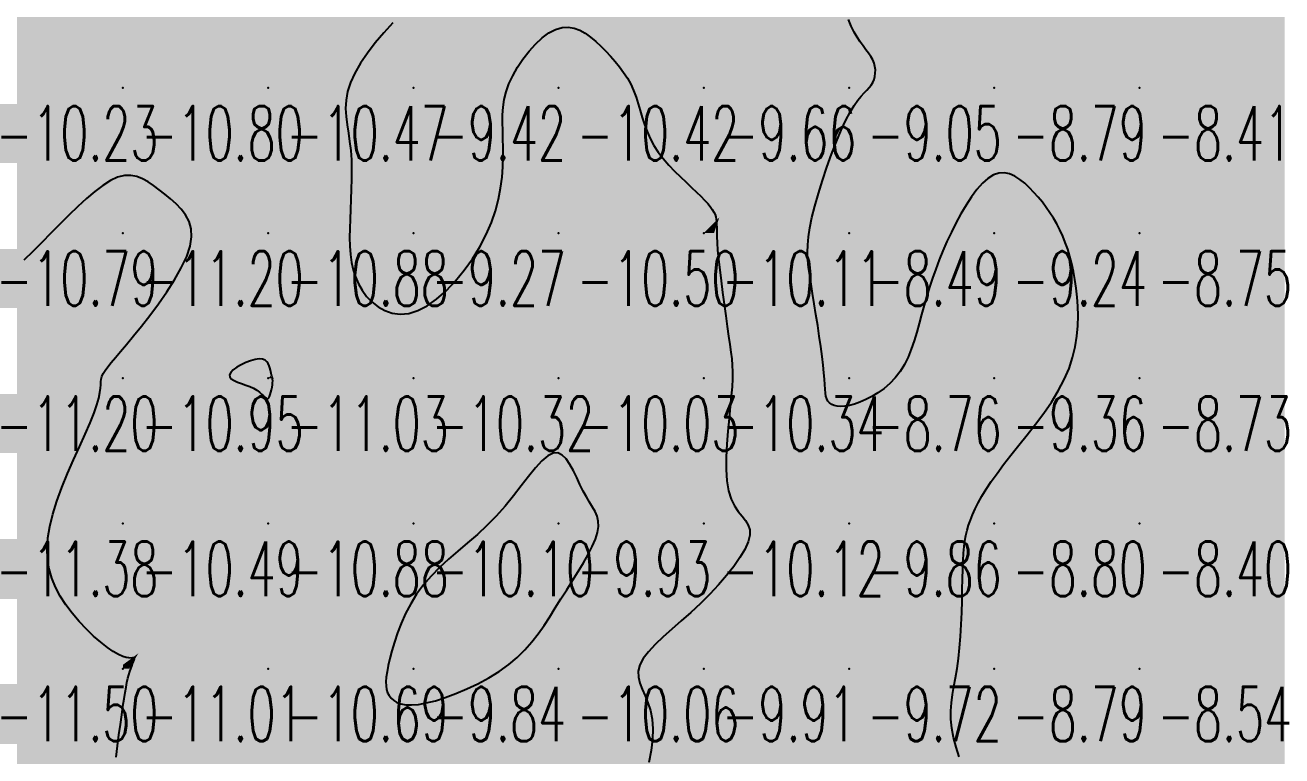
# Model space of a CAD drawing. Header units: millimetres. Extents: x 88261 to 90953, y 390274 to 392322.
# Drawn here: x 89893.5 to 89980.1, y 390961.2 to 391011.6 of the extents above; entities that cross this region are included whole.
import ezdxf
from ezdxf.enums import TextEntityAlignment as Align

# ---------------------------------------------------------------- set-up
doc = ezdxf.new("R2010")
doc.units = ezdxf.units.MM
doc.header["$LTSCALE"] = 25
for name, color, linetype in [('CN_03_00', 7, 'Continuous'), ('CN_04_00', 242, 'Continuous'), ('COTEAlt', 7, 'Continuous'), ('TN_COLORIAGE', 7, 'Continuous')]:
    doc.layers.add(name, color=color, linetype=linetype)
doc.styles.add('Simplex 1.0', font='Simplex.shx', dxfattribs={"width": 0.99, "height": 2.5})
doc.styles.get("Standard").update_dxf_attribs({"font": 'times.ttf'})

# ---------------------------------------------------------------- blocks, each defined once
blk = doc.blocks.new('COTE')
at = {"color": 0}
blk.add_point((0, 0), dxfattribs=at)
at = {"layer": 'COTEAlt'}
blk.add_attdef('ALT', text='', height=3.75, dxfattribs=at).set_placement((1.25, -1.25), align=Align.TOP_LEFT)

msp = doc.modelspace()

# ---------------------------------------------------------------- linework, layer by layer
at = {"layer": 'CN_03_00', "flags": 128}
for points, elevation in [([(89957.839, 390961.157), (89957.623, 390961.835), (89957.446, 390962.504), (89957.324, 390963.147), (89957.264, 390963.753), (89957.26, 390964.33), (89957.3, 390964.891), (89957.375, 390965.45), (89957.472, 390966.02), (89957.58, 390966.615), (89957.689, 390967.247), (89957.787, 390967.931), (89957.866, 390968.675), (89957.927, 390969.465), (89957.972, 390970.281), (89958.006, 390971.105), (89958.031, 390971.918), (89958.05, 390972.701), (89958.067, 390973.435), (89958.085, 390974.1), (89958.107, 390974.684), (89958.136, 390975.194), (89958.174, 390975.644), (89958.225, 390976.047), (89958.29, 390976.418), (89958.373, 390976.769), (89958.476, 390977.115), (89958.602, 390977.469), (89958.753, 390977.842), (89958.935, 390978.24), (89959.15, 390978.665), (89959.404, 390979.12), (89959.7, 390979.608), (89960.044, 390980.131), (89960.438, 390980.693), (89960.889, 390981.297), (89961.395, 390981.943), (89961.944, 390982.626), (89962.515, 390983.341), (89963.091, 390984.081), (89963.653, 390984.838), (89964.182, 390985.607), (89964.661, 390986.381), (89965.071, 390987.154), (89965.397, 390987.919), (89965.645, 390988.674), (89965.822, 390989.416), (89965.937, 390990.142), (89965.999, 390990.85), (89966.017, 390991.537), (89965.999, 390992.201), (89965.954, 390992.84), (89965.89, 390993.451), (89965.807, 390994.035), (89965.707, 390994.594), (89965.59, 390995.127), (89965.457, 390995.637), (89965.307, 390996.125), (89965.141, 390996.591), (89964.96, 390997.037), (89964.764, 390997.464), (89964.553, 390997.874), (89964.328, 390998.267), (89964.087, 390998.646), (89963.833, 390999.012), (89963.563, 390999.366), (89963.28, 390999.709), (89962.983, 391000.044), (89962.672, 391000.369), (89962.347, 391000.673), (89962.012, 391000.94), (89961.665, 391001.159), (89961.309, 391001.313), (89960.945, 391001.389), (89960.574, 391001.373), (89960.197, 391001.251), (89959.815, 391001.013), (89959.432, 391000.67), (89959.05, 391000.239), (89958.675, 390999.734), (89958.307, 390999.171), (89957.952, 390998.567), (89957.613, 390997.937), (89957.293, 390997.296), (89956.994, 390996.658), (89956.716, 390996.024), (89956.458, 390995.394), (89956.218, 390994.766), (89955.995, 390994.141), (89955.788, 390993.517), (89955.595, 390992.893), (89955.414, 390992.268), (89955.245, 390991.643), (89955.079, 390991.023), (89954.91, 390990.413), (89954.731, 390989.818), (89954.535, 390989.245), (89954.313, 390988.699), (89954.06, 390988.185), (89953.767, 390987.71), (89953.43, 390987.279), (89953.056, 390986.891), (89952.657, 390986.546), (89952.241, 390986.245), (89951.819, 390985.986), (89951.401, 390985.77), (89950.998, 390985.596), (89950.62, 390985.463), (89950.274, 390985.371), (89949.963, 390985.318), (89949.686, 390985.302), (89949.442, 390985.319), (89949.232, 390985.367), (89949.055, 390985.445), (89948.911, 390985.548), (89948.798, 390985.676), (89948.717, 390985.826), (89948.661, 390986.006), (89948.623, 390986.223), (89948.596, 390986.486), (89948.574, 390986.802), (89948.549, 390987.179), (89948.516, 390987.625), (89948.466, 390988.148), (89948.395, 390988.752), (89948.305, 390989.422), (89948.201, 390990.138), (89948.088, 390990.881), (89947.97, 390991.632), (89947.852, 390992.371), (89947.737, 390993.079), (89947.631, 390993.735), (89947.538, 390994.329), (89947.463, 390994.874), (89947.412, 390995.391), (89947.389, 390995.901), (89947.401, 390996.427), (89947.452, 390996.99), (89947.548, 390997.61), (89947.693, 390998.308), (89947.891, 390999.099), (89948.135, 390999.961), (89948.415, 391000.866), (89948.722, 391001.784), (89949.045, 391002.688), (89949.376, 391003.547), (89949.705, 391004.334), (89950.022, 391005.019), (89950.319, 391005.582), (89950.595, 391006.033), (89950.848, 391006.391), (89951.08, 391006.675), (89951.288, 391006.902), (89951.472, 391007.092), (89951.633, 391007.263), (89951.77, 391007.433), (89951.882, 391007.619), (89951.969, 391007.819), (89952.028, 391008.032), (89952.059, 391008.254), (89952.061, 391008.483), (89952.031, 391008.715), (89951.97, 391008.948), (89951.876, 391009.178), (89951.748, 391009.405), (89951.592, 391009.635), (89951.414, 391009.875), (89951.219, 391010.132), (89951.014, 391010.415), (89950.805, 391010.731), (89950.599, 391011.088), (89950.4, 391011.494), (89950.212, 391011.952)], -9), ([(89899.771, 390961.136), (89899.871, 390961.915), (89899.971, 390962.679), (89900.068, 390963.405), (89900.16, 390964.069), (89900.244, 390964.652), (89900.321, 390965.158), (89900.392, 390965.596), (89900.459, 390965.972), (89900.524, 390966.296), (89900.587, 390966.577), (89900.651, 390966.822), (89900.715, 390967.04), (89900.782, 390967.237), (89900.848, 390967.414), (89900.91, 390967.571), (89900.964, 390967.704), (89901.006, 390967.814), (89901.033, 390967.899), (89901.041, 390967.958), (89901.026, 390967.988), (89900.985, 390967.993), (89900.913, 390967.983), (89900.806, 390967.973), (89900.659, 390967.977), (89900.467, 390968.009), (89900.227, 390968.083), (89899.933, 390968.215), (89899.581, 390968.417), (89899.171, 390968.701), (89898.713, 390969.06), (89898.227, 390969.484), (89897.727, 390969.965), (89897.23, 390970.49), (89896.752, 390971.052), (89896.311, 390971.64), (89895.922, 390972.243), (89895.599, 390972.856), (89895.346, 390973.481), (89895.166, 390974.126), (89895.06, 390974.797), (89895.03, 390975.502), (89895.078, 390976.247), (89895.204, 390977.038), (89895.412, 390977.883), (89895.699, 390978.783), (89896.048, 390979.721), (89896.437, 390980.673), (89896.846, 390981.617), (89897.254, 390982.53), (89897.639, 390983.389), (89897.981, 390984.171), (89898.258, 390984.854), (89898.456, 390985.42), (89898.584, 390985.881), (89898.659, 390986.253), (89898.697, 390986.553), (89898.713, 390986.798), (89898.724, 390987.005), (89898.746, 390987.191), (89898.795, 390987.372), (89898.884, 390987.564), (89899.019, 390987.779), (89899.204, 390988.029), (89899.441, 390988.322), (89899.733, 390988.671), (89900.084, 390989.085), (89900.496, 390989.576), (89900.973, 390990.154), (89901.513, 390990.824), (89902.093, 390991.569), (89902.686, 390992.367), (89903.265, 390993.193), (89903.8, 390994.027), (89904.266, 390994.845), (89904.635, 390995.624), (89904.878, 390996.342), (89904.977, 390996.981), (89904.943, 390997.546), (89904.799, 390998.046), (89904.563, 390998.491), (89904.257, 390998.891), (89903.901, 390999.256), (89903.516, 390999.594), (89903.122, 390999.917), (89902.736, 391000.229), (89902.356, 391000.521), (89901.977, 391000.78), (89901.592, 391000.99), (89901.196, 391001.14), (89900.783, 391001.215), (89900.347, 391001.201), (89899.882, 391001.086), (89899.385, 391000.858), (89898.858, 391000.53), (89898.304, 391000.114), (89897.729, 390999.625), (89897.135, 390999.079), (89896.527, 390998.488), (89895.91, 390997.868), (89895.286, 390997.233), (89894.661, 390996.597), (89894.036, 390995.973), (89893.416, 390995.374)], -11)]:
    msp.add_lwpolyline(points, dxfattribs=dict(at, elevation=elevation))
at = {"layer": 'CN_03_00', "elevation": -11, "flags": 128}
msp.add_lwpolyline([(89910.557, 390987.059), (89910.554, 390987.158), (89910.543, 390987.243), (89910.527, 390987.319), (89910.505, 390987.394), (89910.481, 390987.474), (89910.455, 390987.566), (89910.429, 390987.676), (89910.402, 390987.809), (89910.37, 390987.957), (89910.324, 390988.11), (89910.257, 390988.256), (89910.161, 390988.386), (89910.03, 390988.489), (89909.856, 390988.554), (89909.632, 390988.571), (89909.354, 390988.533), (89909.04, 390988.446), (89908.71, 390988.322), (89908.387, 390988.169), (89908.09, 390987.997), (89907.843, 390987.818), (89907.665, 390987.641), (89907.579, 390987.475), (89907.598, 390987.33), (89907.71, 390987.202), (89907.896, 390987.087), (89908.136, 390986.98), (89908.41, 390986.878), (89908.699, 390986.775), (89908.983, 390986.668), (89909.244, 390986.551), (89909.465, 390986.422), (89909.647, 390986.288), (89909.797, 390986.156), (89909.918, 390986.036), (89910.017, 390985.935), (89910.098, 390985.863), (89910.166, 390985.827), (89910.228, 390985.835), (89910.286, 390985.894), (89910.341, 390985.996), (89910.393, 390986.13), (89910.439, 390986.287), (89910.479, 390986.457), (89910.512, 390986.629), (89910.537, 390986.793), (89910.552, 390986.939), (89910.557, 390987.059)], close=True, dxfattribs=at)
at = {"layer": 'CN_04_00', "elevation": -10, "flags": 128}
msp.add_lwpolyline([(89918.839, 391011.733), (89918.213, 391011.042), (89917.621, 391010.341), (89917.08, 391009.639), (89916.604, 391008.944), (89916.208, 391008.267), (89915.908, 391007.615), (89915.713, 391006.996), (89915.611, 391006.404), (89915.583, 391005.829), (89915.613, 391005.265), (89915.68, 391004.702), (89915.768, 391004.132), (89915.858, 391003.546), (89915.933, 391002.936), (89915.978, 391002.296), (89915.995, 391001.631), (89915.991, 391000.949), (89915.972, 391000.257), (89915.943, 390999.564), (89915.911, 390998.877), (89915.883, 390998.204), (89915.863, 390997.553), (89915.859, 390996.93), (89915.875, 390996.335), (89915.918, 390995.767), (89915.992, 390995.226), (89916.104, 390994.71), (89916.258, 390994.218), (89916.46, 390993.75), (89916.716, 390993.303), (89917.029, 390992.881), (89917.397, 390992.496), (89917.817, 390992.166), (89918.283, 390991.906), (89918.793, 390991.733), (89919.343, 390991.663), (89919.928, 390991.713), (89920.544, 390991.9), (89921.187, 390992.233), (89921.843, 390992.699), (89922.498, 390993.276), (89923.139, 390993.946), (89923.75, 390994.687), (89924.317, 390995.479), (89924.827, 390996.302), (89925.265, 390997.136), (89925.62, 390997.963), (89925.898, 390998.777), (89926.107, 390999.572), (89926.256, 391000.346), (89926.355, 391001.093), (89926.411, 391001.811), (89926.435, 391002.494), (89926.434, 391003.14), (89926.417, 391003.745), (89926.397, 391004.317), (89926.384, 391004.863), (89926.389, 391005.393), (89926.424, 391005.914), (89926.5, 391006.436), (89926.629, 391006.967), (89926.821, 391007.515), (89927.085, 391008.085), (89927.412, 391008.662), (89927.79, 391009.229), (89928.209, 391009.768), (89928.655, 391010.26), (89929.117, 391010.687), (89929.583, 391011.031), (89930.042, 391011.274), (89930.483, 391011.404), (89930.907, 391011.428), (89931.314, 391011.36), (89931.707, 391011.213), (89932.086, 391011.002), (89932.454, 391010.739), (89932.811, 391010.439), (89933.16, 391010.115), (89933.5, 391009.778), (89933.831, 391009.43), (89934.148, 391009.07), (89934.448, 391008.697), (89934.728, 391008.31), (89934.984, 391007.909), (89935.215, 391007.493), (89935.415, 391007.061), (89935.586, 391006.613), (89935.734, 391006.152), (89935.873, 391005.681), (89936.012, 391005.202), (89936.162, 391004.72), (89936.336, 391004.238), (89936.545, 391003.758), (89936.798, 391003.285), (89937.105, 391002.821), (89937.455, 391002.369), (89937.836, 391001.932), (89938.235, 391001.513), (89938.638, 391001.114), (89939.034, 391000.739), (89939.409, 391000.389), (89939.751, 391000.069), (89940.048, 390999.779), (89940.301, 390999.518), (89940.514, 390999.282), (89940.689, 390999.068), (89940.83, 390998.872), (89940.939, 390998.692), (89941.02, 390998.524), (89941.076, 390998.365), (89941.109, 390998.21), (89941.126, 390998.045), (89941.132, 390997.858), (89941.133, 390997.632), (89941.135, 390997.354), (89941.143, 390997.008), (89941.163, 390996.582), (89941.201, 390996.058), (89941.261, 390995.431), (89941.34, 390994.72), (89941.434, 390993.95), (89941.537, 390993.148), (89941.646, 390992.339), (89941.756, 390991.551), (89941.861, 390990.809), (89941.958, 390990.139), (89942.043, 390989.559), (89942.112, 390989.05), (89942.166, 390988.587), (89942.202, 390988.143), (89942.22, 390987.692), (89942.216, 390987.206), (89942.191, 390986.66), (89942.142, 390986.026), (89942.07, 390985.288), (89941.986, 390984.466), (89941.903, 390983.592), (89941.833, 390982.695), (89941.789, 390981.805), (89941.785, 390980.953), (89941.832, 390980.17), (89941.943, 390979.486), (89942.125, 390978.921), (89942.359, 390978.46), (89942.619, 390978.076), (89942.88, 390977.744), (89943.115, 390977.439), (89943.299, 390977.134), (89943.406, 390976.804), (89943.412, 390976.424), (89943.296, 390975.973), (89943.065, 390975.458), (89942.733, 390974.892), (89942.312, 390974.288), (89941.817, 390973.656), (89941.26, 390973.011), (89940.655, 390972.365), (89940.014, 390971.73), (89939.353, 390971.117), (89938.69, 390970.528), (89938.046, 390969.963), (89937.442, 390969.421), (89936.899, 390968.903), (89936.437, 390968.41), (89936.077, 390967.939), (89935.839, 390967.493), (89935.736, 390967.068), (89935.749, 390966.656), (89935.849, 390966.243), (89936.008, 390965.818), (89936.199, 390965.37), (89936.394, 390964.886), (89936.565, 390964.354), (89936.685, 390963.763), (89936.73, 390963.103), (89936.704, 390962.381), (89936.614, 390961.604), (89936.468, 390960.781)], dxfattribs=at)
msp.add_lwpolyline([(89927.4, 390968.016), (89927.928, 390968.537), (89928.405, 390969.08), (89928.842, 390969.643), (89929.249, 390970.223), (89929.639, 390970.819), (89930.021, 390971.428), (89930.407, 390972.048), (89930.804, 390972.676), (89931.203, 390973.305), (89931.592, 390973.926), (89931.957, 390974.532), (89932.285, 390975.113), (89932.565, 390975.662), (89932.783, 390976.171), (89932.927, 390976.63), (89932.987, 390977.037), (89932.972, 390977.4), (89932.893, 390977.735), (89932.761, 390978.055), (89932.588, 390978.375), (89932.386, 390978.708), (89932.166, 390979.069), (89931.939, 390979.473), (89931.715, 390979.925), (89931.492, 390980.402), (89931.263, 390980.875), (89931.024, 390981.312), (89930.77, 390981.682), (89930.496, 390981.955), (89930.195, 390982.101), (89929.864, 390982.088), (89929.497, 390981.897), (89929.095, 390981.546), (89928.657, 390981.064), (89928.184, 390980.483), (89927.677, 390979.831), (89927.136, 390979.137), (89926.561, 390978.431), (89925.952, 390977.744), (89925.313, 390977.096), (89924.652, 390976.486), (89923.984, 390975.902), (89923.318, 390975.334), (89922.669, 390974.771), (89922.047, 390974.204), (89921.466, 390973.621), (89920.937, 390973.013), (89920.469, 390972.372), (89920.062, 390971.707), (89919.71, 390971.031), (89919.409, 390970.357), (89919.155, 390969.697), (89918.943, 390969.064), (89918.768, 390968.471), (89918.627, 390967.929), (89918.515, 390967.449), (89918.432, 390967.027), (89918.379, 390966.658), (89918.356, 390966.335), (89918.364, 390966.053), (89918.404, 390965.804), (89918.475, 390965.583), (89918.579, 390965.385), (89918.717, 390965.204), (89918.895, 390965.044), (89919.118, 390964.913), (89919.392, 390964.815), (89919.725, 390964.756), (89920.123, 390964.743), (89920.591, 390964.781), (89921.135, 390964.877), (89921.759, 390965.034), (89922.446, 390965.25), (89923.177, 390965.52), (89923.933, 390965.84), (89924.694, 390966.204), (89925.44, 390966.608), (89926.152, 390967.048), (89926.81, 390967.519), (89927.4, 390968.016)], close=True, dxfattribs=at)
at = {"layer": 'TN_COLORIAGE', "color": 191}
for points in [[(89890.249, 391007.239, -10.317), (89900.249, 391007.239, -10.317), (89900.249, 391017.239, -10.317)], [(89890.249, 391017.239, -10.317), (89890.249, 391007.239, -10.317), (89900.249, 391017.239, -10.317)], [(89900.249, 391007.239, -10.086), (89910.249, 391007.239, -10.086), (89910.249, 391017.239, -10.086)], [(89900.249, 391017.239, -10.086), (89900.249, 391007.239, -10.086), (89910.249, 391017.239, -10.086)], [(89910.249, 391007.239, -10), (89914.727, 391007.239, -10), (89920.249, 391017.239, -10), (89920.249, 391013.45, -10)], [(89910.249, 391017.239, -10.351), (89910.249, 391007.239, -10.351), (89920.249, 391017.239, -10.351)], [(89926.02, 391007.239, -10.422), (89930.249, 391012.545, -10.422), (89930.249, 391007.239, -10.422)], [(89933.236, 391010.227, -10.422), (89930.249, 391012.545, -10.422), (89930.249, 391007.239, -10.422)], [(89933.236, 391010.227, -10.422), (89935.766, 391007.239, -10.422), (89930.249, 391007.239, -10.422)], [(89900.249, 391002.322, -10.794), (89895.305, 390997.239, -10.794), (89900.249, 391007.239, -10.794), (89890.249, 390997.239, -10.794)], [(89890.249, 391007.239, -10.805), (89890.249, 390997.239, -10.805), (89900.249, 391007.239, -10.805)], [(89900.249, 391002.322, -10.467), (89902.994, 390999.985, -10.467), (89900.249, 391007.239, -10.467), (89910.249, 391007.239, -10.467)], [(89906.506, 390997.239, -10.467), (89902.994, 390999.985, -10.467), (89910.249, 390997.239, -10.467), (89910.249, 391007.239, -10.467)], [(89910.249, 390997.239, -10), (89916.293, 391003.284, -10), (89910.249, 391007.239, -10), (89914.727, 391007.239, -10)], [(89926.599, 391003.59, -10.422), (89926.02, 391007.239, -10.422), (89930.249, 391007.239, -10.422)], [(89930.249, 390997.239, -10), (89926.185, 390997.239, -10), (89930.249, 391007.239, -10), (89926.599, 391003.59, -10)], [(89930.249, 390997.239, -10), (89936.194, 391003.184, -10), (89930.249, 391007.239, -10), (89935.766, 391007.239, -10)], [(89915.7, 390997.239, -10.879), (89916.293, 391003.284, -10.879), (89910.249, 390997.239, -10.879)], [(89930.249, 390997.239, -10), (89936.194, 391003.184, -10), (89940.249, 390997.239, -10), (89940.249, 390999.731, -10)], [(89941.314, 390998.305, -10.114), (89940.249, 390999.731, -10.114), (89940.249, 390997.239, -10.114)], [(89940.949, 390997.239, -10.114), (89941.314, 390998.305, -10.114), (89940.249, 390997.239, -10.114)], [(89890.249, 390992.118, -10.794), (89895.305, 390997.239, -10.794), (89890.249, 390997.239, -10.794)], [(89906.379, 390987.239, -10.879), (89910.249, 390989.195, -10.879), (89900.249, 390987.239, -10.879), (89910.249, 390997.239, -10.879)], [(89900.249, 390989.111, -10.879), (89906.506, 390997.239, -10.879), (89900.249, 390987.239, -10.879), (89910.249, 390997.239, -10.879)], [(89910.249, 390989.195, -10), (89910.415, 390987.406, -10), (89910.249, 390997.239, -10), (89916.087, 390993.077, -10)], [(89916.087, 390993.077, -10.879), (89915.7, 390997.239, -10.879), (89910.249, 390997.239, -10.879)], [(89920.249, 390987.239, -10.502), (89930.249, 390987.239, -10.502), (89930.249, 390997.239, -10.502)], [(89930.249, 390997.239, -10), (89926.185, 390997.239, -10), (89920.249, 390987.239, -10), (89920.249, 390990.271, -10)], [(89930.249, 390997.239, -10.114), (89930.249, 390987.239, -10.114), (89940.249, 390997.239, -10.114)], [(89930.249, 390987.239, -10.114), (89940.249, 390987.239, -10.114), (89940.249, 390997.239, -10.114)], [(89940.249, 390987.239, -10), (89942.098, 390989.088, -10), (89940.249, 390997.239, -10), (89940.949, 390997.239, -10)], [(89910.662, 390987.239, -10), (89910.415, 390987.406, -10), (89920.249, 390987.239, -10), (89916.087, 390993.077, -10)], [(89916.087, 390993.077, -10.319), (89920.249, 390990.271, -10.319), (89920.249, 390987.239, -10.319)], [(89898.337, 390987.239, -10.954), (89900.249, 390989.111, -10.954), (89900.249, 390987.239, -10.954)], [(89942.098, 390989.088, -10.343), (89942.409, 390987.239, -10.343), (89940.249, 390987.239, -10.343)], [(89899.17, 390986.161, -10.486), (89894.529, 390977.239, -10.486), (89900.249, 390987.239, -10.486), (89900.249, 390977.239, -10.486)], [(89898.337, 390987.239, -10.954), (89899.17, 390986.161, -10.954), (89900.249, 390987.239, -10.954)], [(89906.379, 390987.239, -10.486), (89909.709, 390986.699, -10.486), (89900.249, 390987.239, -10.486), (89900.249, 390977.239, -10.486)], [(89910.249, 390985.268, -10.486), (89909.709, 390986.699, -10.486), (89910.249, 390977.239, -10.486), (89900.249, 390977.239, -10.486)], [(89910.249, 390977.239, -10.319), (89920.249, 390977.239, -10.319), (89920.249, 390987.239, -10.319)], [(89910.249, 390985.268, -10.319), (89910.662, 390987.239, -10.319), (89910.249, 390977.239, -10.319), (89920.249, 390987.239, -10.319)], [(89920.249, 390977.239, -10), (89926.304, 390977.239, -10), (89930.249, 390987.239, -10), (89930.249, 390984.104, -10)], [(89920.249, 390987.239, -10.031), (89920.249, 390977.239, -10.031), (89930.249, 390987.239, -10.031)], [(89940.249, 390987.239, -10), (89931.882, 390978.873, -10), (89930.249, 390987.239, -10), (89930.249, 390984.104, -10)], [(89940.249, 390987.239, -10), (89931.882, 390978.873, -10), (89940.249, 390977.239, -10), (89933.858, 390977.239, -10)], [(89940.249, 390987.239, -10), (89942.409, 390987.239, -10), (89940.249, 390977.239, -10), (89941.118, 390978.109, -10)], [(89941.118, 390978.109, -10.118), (89944.776, 390977.239, -10.118), (89940.249, 390977.239, -10.118)], [(89894.529, 390977.239, -10.486), (89895.188, 390972.178, -10.486), (89900.249, 390977.239, -10.486)], [(89900.249, 390967.507, -10.486), (89895.188, 390972.178, -10.486), (89900.249, 390977.239, -10.486)], [(89901.306, 390968.296, -10.486), (89900.249, 390967.507, -10.486), (89910.249, 390977.239, -10.486), (89900.249, 390977.239, -10.486)], [(89901.306, 390968.296, -10.69), (89900.685, 390967.239, -10.69), (89910.249, 390977.239, -10.69), (89910.249, 390967.239, -10.69)], [(89910.249, 390967.239, -10), (89918.322, 390967.239, -10), (89920.249, 390977.239, -10), (89920.249, 390973.399, -10)], [(89910.249, 390977.239, -10.103), (89910.249, 390967.239, -10.103), (89920.249, 390977.239, -10.103)], [(89920.249, 390973.399, -10.103), (89926.304, 390977.239, -10.103), (89920.249, 390977.239, -10.103)], [(89940.249, 390977.239, -10), (89933.858, 390977.239, -10), (89930.249, 390967.239, -10), (89930.249, 390971.952, -10)], [(89940.249, 390977.239, -10), (89940.249, 390971.476, -10), (89930.249, 390967.239, -10), (89934.313, 390967.239, -10)], [(89944.776, 390977.239, -10.118), (89940.249, 390971.476, -10.118), (89940.249, 390977.239, -10.118)], [(89927.591, 390967.239, -10.06), (89930.249, 390971.952, -10.06), (89930.249, 390967.239, -10.06)], [(89900.249, 390957.239, -10.69), (89910.249, 390957.239, -10.69), (89910.249, 390967.239, -10.69)], [(89900.249, 390964.983, -10.69), (89900.685, 390967.239, -10.69), (89900.249, 390957.239, -10.69), (89910.249, 390967.239, -10.69)], [(89910.249, 390967.239, -10), (89918.322, 390967.239, -10), (89910.249, 390957.239, -10), (89918.226, 390965.217, -10)], [(89920.249, 390957.239, -10.06), (89930.249, 390957.239, -10.06), (89930.249, 390967.239, -10.06)], [(89920.249, 390957.239, -10), (89920.249, 390964.201, -10), (89930.249, 390967.239, -10), (89927.591, 390967.239, -10)], [(89930.249, 390957.239, -10), (89937.534, 390964.524, -10), (89930.249, 390967.239, -10), (89934.313, 390967.239, -10)], [(89910.249, 390957.239, -10), (89918.226, 390965.217, -10), (89920.249, 390957.239, -10), (89920.249, 390964.201, -10)], [(89900.249, 390964.983, -10.952), (89899.279, 390957.239, -10.952), (89900.249, 390957.239, -10.952)], [(89935.66, 390957.239, -10.234), (89937.534, 390964.524, -10.234), (89930.249, 390957.239, -10.234)]]:
    msp.add_solid(points, dxfattribs=at)
at = {"layer": 'TN_COLORIAGE', "color": 181}
for points in [[(89930.249, 391012.545, -9.425), (89926.02, 391007.239, -9.425), (89930.249, 391017.239, -9.425), (89920.249, 391007.239, -9.425)], [(89925.097, 391017.239, -9.425), (89920.249, 391013.45, -9.425), (89930.249, 391017.239, -9.425), (89920.249, 391007.239, -9.425)], [(89930.249, 391012.545, -9.01), (89933.236, 391010.227, -9.01), (89930.249, 391017.239, -9.01), (89940.249, 391017.239, -9.01)], [(89935.766, 391007.239, -9.01), (89933.236, 391010.227, -9.01), (89940.249, 391007.239, -9.01), (89940.249, 391017.239, -9.01)], [(89940.249, 391007.239, -9), (89949.16, 391016.151, -9), (89940.249, 391017.239, -9), (89941.354, 391017.239, -9)], [(89940.249, 391007.239, -9), (89949.16, 391016.151, -9), (89950.249, 391007.239, -9), (89950.249, 391010.895, -9)], [(89920.249, 391013.45, -9.425), (89914.727, 391007.239, -9.425), (89920.249, 391007.239, -9.425)], [(89952.243, 391009.234, -9.046), (89950.249, 391010.895, -9.046), (89950.249, 391007.239, -9.046)], [(89952.033, 391007.239, -9.046), (89952.243, 391009.234, -9.046), (89950.249, 391007.239, -9.046)], [(89914.727, 391007.239, -9.425), (89916.293, 391003.284, -9.425), (89920.249, 391007.239, -9.425)], [(89916.293, 391003.284, -9.266), (89915.7, 390997.239, -9.266), (89920.249, 391007.239, -9.266), (89920.249, 390997.239, -9.266)], [(89926.02, 391007.239, -9.266), (89926.599, 391003.59, -9.266), (89920.249, 391007.239, -9.266), (89920.249, 390997.239, -9.266)], [(89935.766, 391007.239, -9.657), (89936.194, 391003.184, -9.657), (89940.249, 391007.239, -9.657)], [(89940.249, 390999.731, -9.657), (89936.194, 391003.184, -9.657), (89940.249, 391007.239, -9.657)], [(89940.249, 390999.731, -9.046), (89941.314, 390998.305, -9.046), (89940.249, 391007.239, -9.046), (89950.249, 391007.239, -9.046)], [(89941.314, 390998.305, -9), (89940.949, 390997.239, -9), (89950.249, 391007.239, -9), (89947.104, 390997.239, -9)], [(89947.104, 390997.239, -9.046), (89950.249, 391006.409, -9.046), (89950.249, 391007.239, -9.046)], [(89950.249, 391006.409, -9.046), (89952.033, 391007.239, -9.046), (89950.249, 391007.239, -9.046)], [(89926.599, 391003.59, -9.266), (89926.185, 390997.239, -9.266), (89920.249, 390997.239, -9.266)], [(89957.054, 390997.239, -9.24), (89960.249, 391002.535, -9.24), (89960.249, 390997.239, -9.24)], [(89963.132, 391000.123, -9.24), (89960.249, 391002.535, -9.24), (89960.249, 390997.239, -9.24)], [(89963.132, 391000.123, -9.24), (89965.12, 390997.239, -9.24), (89960.249, 390997.239, -9.24)], [(89915.7, 390997.239, -9.266), (89916.087, 390993.077, -9.266), (89920.249, 390997.239, -9.266)], [(89920.249, 390990.271, -9.266), (89916.087, 390993.077, -9.266), (89920.249, 390997.239, -9.266)], [(89920.249, 390990.271, -9.266), (89926.185, 390997.239, -9.266), (89920.249, 390997.239, -9.266)], [(89940.949, 390997.239, -9), (89942.098, 390989.088, -9), (89947.104, 390997.239, -9), (89947.493, 390994.483, -9)], [(89960.249, 390987.239, -9), (89954.265, 390987.239, -9), (89960.249, 390997.239, -9), (89955.292, 390992.282, -9)], [(89957.054, 390997.239, -9.24), (89955.292, 390992.282, -9.24), (89960.249, 390997.239, -9.24)], [(89960.249, 390987.239, -9), (89966.15, 390993.141, -9), (89960.249, 390997.239, -9), (89965.12, 390997.239, -9)], [(89942.409, 390987.239, -9), (89948.711, 390987.239, -9), (89942.098, 390989.088, -9), (89947.493, 390994.483, -9)], [(89966.007, 390987.239, -9.364), (89966.15, 390993.141, -9.364), (89960.249, 390987.239, -9.364)], [(89941.118, 390978.109, -9), (89942.409, 390987.239, -9), (89948.458, 390985.448, -9), (89948.711, 390987.239, -9)], [(89950.249, 390977.239, -9), (89950.249, 390985.022, -9), (89960.249, 390987.239, -9), (89954.265, 390987.239, -9)], [(89950.249, 390977.239, -9), (89958.331, 390977.239, -9), (89960.249, 390987.239, -9), (89960.249, 390980.825, -9)], [(89966.007, 390987.239, -9.364), (89960.249, 390980.825, -9.364), (89960.249, 390987.239, -9.364)], [(89944.776, 390977.239, -9), (89941.118, 390978.109, -9), (89950.249, 390977.239, -9), (89948.458, 390985.448, -9)], [(89948.458, 390985.448, -9.857), (89950.249, 390985.022, -9.857), (89950.249, 390977.239, -9.857)], [(89930.249, 390984.104, -9.933), (89926.304, 390977.239, -9.933), (89930.249, 390977.239, -9.933)], [(89930.249, 390984.104, -9.933), (89931.882, 390978.873, -9.933), (89930.249, 390977.239, -9.933)], [(89933.858, 390977.239, -9.933), (89931.882, 390978.873, -9.933), (89930.249, 390977.239, -9.933)], [(89930.249, 390971.952, -9.835), (89927.591, 390967.239, -9.835), (89930.249, 390977.239, -9.835), (89920.249, 390967.239, -9.835)], [(89926.304, 390977.239, -9.835), (89920.249, 390973.399, -9.835), (89930.249, 390977.239, -9.835), (89920.249, 390967.239, -9.835)], [(89930.249, 390971.952, -9.933), (89933.858, 390977.239, -9.933), (89930.249, 390977.239, -9.933)], [(89940.249, 390971.476, -9.857), (89944.776, 390977.239, -9.857), (89940.249, 390967.239, -9.857), (89950.249, 390977.239, -9.857)], [(89940.249, 390967.239, -9.857), (89950.249, 390967.239, -9.857), (89950.249, 390977.239, -9.857)], [(89950.249, 390977.239, -9), (89958.331, 390977.239, -9), (89950.249, 390967.239, -9), (89958.04, 390975.03, -9)], [(89958.019, 390967.239, -9.717), (89958.04, 390975.03, -9.717), (89950.249, 390967.239, -9.717)], [(89920.249, 390973.399, -9.835), (89918.322, 390967.239, -9.835), (89920.249, 390967.239, -9.835)], [(89934.313, 390967.239, -9.913), (89940.249, 390971.476, -9.913), (89940.249, 390967.239, -9.913)], [(89920.249, 390964.201, -9.835), (89918.226, 390965.217, -9.835), (89920.249, 390967.239, -9.835)], [(89918.226, 390965.217, -9.835), (89918.322, 390967.239, -9.835), (89920.249, 390967.239, -9.835)], [(89927.591, 390967.239, -9.835), (89920.249, 390964.201, -9.835), (89920.249, 390967.239, -9.835)], [(89934.313, 390967.239, -9.913), (89937.534, 390964.524, -9.913), (89940.249, 390967.239, -9.913)], [(89937.534, 390964.524, -9.802), (89935.66, 390957.239, -9.802), (89940.249, 390967.239, -9.802), (89940.249, 390957.239, -9.802)], [(89940.249, 390967.239, -9.717), (89940.249, 390957.239, -9.717), (89950.249, 390967.239, -9.717)], [(89940.249, 390957.239, -9.717), (89950.249, 390957.239, -9.717), (89950.249, 390967.239, -9.717)], [(89950.249, 390967.239, -9), (89958.019, 390967.239, -9), (89950.249, 390957.239, -9), (89956.61, 390963.601, -9)], [(89956.61, 390963.601, -9.36), (89959.482, 390957.239, -9.36), (89950.249, 390957.239, -9.36)]]:
    msp.add_solid(points, dxfattribs=at)
at = {"layer": 'TN_COLORIAGE', "color": 171}
for points in [[(89950.249, 391010.895, -8.92), (89949.16, 391016.151, -8.92), (89950.249, 391017.239, -8.92)], [(89950.249, 391010.895, -8.814), (89952.243, 391009.234, -8.814), (89950.249, 391017.239, -8.814), (89960.249, 391017.239, -8.814)], [(89952.243, 391009.234, -8.787), (89952.033, 391007.239, -8.787), (89960.249, 391017.239, -8.787), (89960.249, 391007.239, -8.787)], [(89960.249, 391017.239, -8.314), (89960.249, 391007.239, -8.314), (89970.249, 391017.239, -8.314)], [(89960.249, 391007.239, -8.314), (89970.249, 391007.239, -8.314), (89970.249, 391017.239, -8.314)], [(89970.249, 391007.239, -8), (89979.464, 391016.455, -8), (89970.249, 391017.239, -8), (89979.254, 391017.239, -8)], [(89980.249, 391007.239, -8), (89980.249, 391016.513, -8), (89970.249, 391007.239, -8), (89979.464, 391016.455, -8)], [(89952.033, 391007.239, -8.489), (89950.249, 391006.409, -8.489), (89960.249, 391007.239, -8.489), (89950.249, 390997.239, -8.489)], [(89960.249, 391002.535, -8.489), (89957.054, 390997.239, -8.489), (89960.249, 391007.239, -8.489), (89950.249, 390997.239, -8.489)], [(89960.249, 391002.535, -8.408), (89963.132, 391000.123, -8.408), (89960.249, 391007.239, -8.408), (89970.249, 391007.239, -8.408)], [(89965.12, 390997.239, -8.408), (89963.132, 391000.123, -8.408), (89970.249, 390997.239, -8.408), (89970.249, 391007.239, -8.408)], [(89970.249, 391007.239, -8.443), (89970.249, 390997.239, -8.443), (89980.249, 391007.239, -8.443)], [(89970.249, 390997.239, -8.443), (89980.249, 390997.239, -8.443), (89980.249, 391007.239, -8.443)], [(89950.249, 391006.409, -8.489), (89947.104, 390997.239, -8.489), (89950.249, 390997.239, -8.489)], [(89947.104, 390997.239, -8.489), (89947.493, 390994.483, -8.489), (89950.249, 390997.239, -8.489)], [(89948.711, 390987.239, -8.489), (89947.493, 390994.483, -8.489), (89950.249, 390987.239, -8.489), (89950.249, 390997.239, -8.489)], [(89955.292, 390992.282, -8.489), (89957.054, 390997.239, -8.489), (89950.249, 390987.239, -8.489), (89950.249, 390997.239, -8.489)], [(89965.12, 390997.239, -8.747), (89966.15, 390993.141, -8.747), (89970.249, 390997.239, -8.747)], [(89966.15, 390993.141, -8.732), (89966.007, 390987.239, -8.732), (89970.249, 390997.239, -8.732), (89970.249, 390987.239, -8.732)], [(89970.249, 390997.239, -8.116), (89970.249, 390987.239, -8.116), (89980.249, 390997.239, -8.116)], [(89970.249, 390987.239, -8.116), (89980.249, 390987.239, -8.116), (89980.249, 390997.239, -8.116)], [(89955.292, 390992.282, -8.756), (89954.265, 390987.239, -8.756), (89950.249, 390987.239, -8.756)], [(89948.458, 390985.448, -8.756), (89948.711, 390987.239, -8.756), (89950.249, 390987.239, -8.756)], [(89950.249, 390985.022, -8.756), (89948.458, 390985.448, -8.756), (89950.249, 390987.239, -8.756)], [(89954.265, 390987.239, -8.756), (89950.249, 390985.022, -8.756), (89950.249, 390987.239, -8.756)], [(89960.249, 390980.825, -8.732), (89966.007, 390987.239, -8.732), (89960.249, 390977.239, -8.732), (89970.249, 390987.239, -8.732)], [(89960.249, 390977.239, -8.732), (89970.249, 390977.239, -8.732), (89970.249, 390987.239, -8.732)], [(89970.249, 390987.239, -8.026), (89970.249, 390977.239, -8.026), (89980.249, 390987.239, -8.026)], [(89970.249, 390977.239, -8.026), (89980.249, 390977.239, -8.026), (89980.249, 390987.239, -8.026)], [(89960.249, 390980.825, -8.797), (89958.331, 390977.239, -8.797), (89960.249, 390977.239, -8.797)], [(89958.04, 390975.03, -8.794), (89958.019, 390967.239, -8.794), (89960.249, 390977.239, -8.794), (89960.249, 390967.239, -8.794)], [(89958.04, 390975.03, -8.797), (89958.331, 390977.239, -8.797), (89960.249, 390977.239, -8.797)], [(89960.249, 390977.239, -8.396), (89960.249, 390967.239, -8.396), (89970.249, 390977.239, -8.396)], [(89960.249, 390967.239, -8.396), (89970.249, 390967.239, -8.396), (89970.249, 390977.239, -8.396)], [(89970.249, 390977.239, -8.496), (89970.249, 390967.239, -8.496), (89980.249, 390977.239, -8.496)], [(89970.249, 390967.239, -8.496), (89980.249, 390967.239, -8.496), (89980.249, 390977.239, -8.496)], [(89956.61, 390963.601, -8.794), (89958.019, 390967.239, -8.794), (89960.249, 390967.239, -8.794)], [(89959.482, 390957.239, -8.794), (89956.61, 390963.601, -8.794), (89960.249, 390957.239, -8.794), (89960.249, 390967.239, -8.794)], [(89960.249, 390967.239, -8.539), (89960.249, 390957.239, -8.539), (89970.249, 390967.239, -8.539)], [(89960.249, 390957.239, -8.539), (89970.249, 390957.239, -8.539), (89970.249, 390967.239, -8.539)], [(89970.249, 390967.239, -8.258), (89970.249, 390957.239, -8.258), (89980.249, 390967.239, -8.258)], [(89970.249, 390957.239, -8.258), (89980.249, 390957.239, -8.258), (89980.249, 390967.239, -8.258)]]:
    msp.add_solid(points, dxfattribs=at)
at = {"layer": 'TN_COLORIAGE', "color": 201}
for points in [[(89895.305, 390997.239, -11.202), (89900.249, 391002.322, -11.202), (89900.249, 390997.239, -11.202)], [(89902.994, 390999.985, -11.202), (89900.249, 391002.322, -11.202), (89900.249, 390997.239, -11.202)], [(89902.994, 390999.985, -11.202), (89906.506, 390997.239, -11.202), (89900.249, 390997.239, -11.202)], [(89900.249, 390997.239, -11), (89900.249, 390989.111, -11), (89890.249, 390987.239, -11), (89898.337, 390987.239, -11)], [(89900.249, 390997.239, -11), (89895.305, 390997.239, -11), (89890.249, 390987.239, -11), (89890.249, 390992.118, -11)], [(89906.506, 390997.239, -11.202), (89900.249, 390989.111, -11.202), (89900.249, 390997.239, -11.202)], [(89910.249, 390989.195, -11.029), (89906.379, 390987.239, -11.029), (89910.249, 390987.239, -11.029)], [(89910.415, 390987.406, -11.029), (89910.249, 390989.195, -11.029), (89910.249, 390987.239, -11.029)], [(89890.249, 390977.239, -11), (89899.17, 390986.161, -11), (89890.249, 390987.239, -11), (89898.337, 390987.239, -11)], [(89909.709, 390986.699, -11.029), (89906.379, 390987.239, -11.029), (89910.249, 390987.239, -11.029)], [(89909.709, 390986.699, -11.029), (89910.249, 390985.268, -11.029), (89910.249, 390987.239, -11.029)], [(89910.415, 390987.406, -11.029), (89910.662, 390987.239, -11.029), (89910.249, 390987.239, -11.029)], [(89910.662, 390987.239, -11.029), (89910.249, 390985.268, -11.029), (89910.249, 390987.239, -11.029)], [(89894.529, 390977.239, -11.385), (89899.17, 390986.161, -11.385), (89890.249, 390977.239, -11.385)], [(89890.249, 390967.239, -11), (89895.188, 390972.178, -11), (89890.249, 390977.239, -11), (89894.529, 390977.239, -11)], [(89890.249, 390967.239, -11), (89895.188, 390972.178, -11), (89900.249, 390967.239, -11), (89900.249, 390967.507, -11)], [(89900.685, 390967.239, -11.014), (89901.306, 390968.296, -11.014), (89900.249, 390967.239, -11.014)], [(89900.249, 390967.507, -11.014), (89901.306, 390968.296, -11.014), (89900.249, 390967.239, -11.014)], [(89890.249, 390957.239, -11), (89899.279, 390957.239, -11), (89900.249, 390967.239, -11), (89900.249, 390964.983, -11)], [(89890.249, 390967.239, -11.014), (89890.249, 390957.239, -11.014), (89900.249, 390967.239, -11.014)], [(89900.685, 390967.239, -11.014), (89900.249, 390964.983, -11.014), (89900.249, 390967.239, -11.014)]]:
    msp.add_solid(points, dxfattribs=at)

# ---------------------------------------------------------------- block references
at = {"layer": 'COTEAlt'}
ref = msp.add_blockref('COTE', (89890.249, 391007.239), dxfattribs=at)
ref.add_attrib('ALT', '-10.23', dxfattribs={"height": 3.75, "style": 'Simplex 1.0', "width": 0.6}).set_placement((89891.499, 391005.989), align=Align.TOP_LEFT)
ref = msp.add_blockref('COTE', (89900.249, 391007.239), dxfattribs=at)
ref.add_attrib('ALT', '-10.80', dxfattribs={"height": 3.75, "style": 'Simplex 1.0', "width": 0.6}).set_placement((89901.499, 391005.989), align=Align.TOP_LEFT)
ref = msp.add_blockref('COTE', (89910.249, 391007.239), dxfattribs=at)
ref.add_attrib('ALT', '-10.47', dxfattribs={"height": 3.75, "style": 'Simplex 1.0', "width": 0.6}).set_placement((89911.499, 391005.989), align=Align.TOP_LEFT)
ref = msp.add_blockref('COTE', (89920.249, 391007.239), dxfattribs=at)
ref.add_attrib('ALT', '-9.42', dxfattribs={"height": 3.75, "style": 'Simplex 1.0', "width": 0.6}).set_placement((89921.499, 391005.989), align=Align.TOP_LEFT)
ref = msp.add_blockref('COTE', (89930.249, 391007.239), dxfattribs=at)
ref.add_attrib('ALT', '-10.42', dxfattribs={"height": 3.75, "style": 'Simplex 1.0', "width": 0.6}).set_placement((89931.499, 391005.989), align=Align.TOP_LEFT)
ref = msp.add_blockref('COTE', (89940.249, 391007.239), dxfattribs=at)
ref.add_attrib('ALT', '-9.66', dxfattribs={"height": 3.75, "style": 'Simplex 1.0', "width": 0.6}).set_placement((89941.499, 391005.989), align=Align.TOP_LEFT)
ref = msp.add_blockref('COTE', (89950.249, 391007.239), dxfattribs=at)
ref.add_attrib('ALT', '-9.05', dxfattribs={"height": 3.75, "style": 'Simplex 1.0', "width": 0.6}).set_placement((89951.499, 391005.989), align=Align.TOP_LEFT)
ref = msp.add_blockref('COTE', (89960.249, 391007.239), dxfattribs=at)
ref.add_attrib('ALT', '-8.79', dxfattribs={"height": 3.75, "style": 'Simplex 1.0', "width": 0.6}).set_placement((89961.499, 391005.989), align=Align.TOP_LEFT)
ref = msp.add_blockref('COTE', (89970.249, 391007.239), dxfattribs=at)
ref.add_attrib('ALT', '-8.41', dxfattribs={"height": 3.75, "style": 'Simplex 1.0', "width": 0.6}).set_placement((89971.499, 391005.989), align=Align.TOP_LEFT)
ref = msp.add_blockref('COTE', (89890.249, 390997.239), dxfattribs=at)
ref.add_attrib('ALT', '-10.79', dxfattribs={"height": 3.75, "style": 'Simplex 1.0', "width": 0.6}).set_placement((89891.499, 390995.989), align=Align.TOP_LEFT)
ref = msp.add_blockref('COTE', (89900.249, 390997.239), dxfattribs=at)
ref.add_attrib('ALT', '-11.20', dxfattribs={"height": 3.75, "style": 'Simplex 1.0', "width": 0.6}).set_placement((89901.499, 390995.989), align=Align.TOP_LEFT)
ref = msp.add_blockref('COTE', (89910.249, 390997.239), dxfattribs=at)
ref.add_attrib('ALT', '-10.88', dxfattribs={"height": 3.75, "style": 'Simplex 1.0', "width": 0.6}).set_placement((89911.499, 390995.989), align=Align.TOP_LEFT)
ref = msp.add_blockref('COTE', (89920.249, 390997.239), dxfattribs=at)
ref.add_attrib('ALT', '-9.27', dxfattribs={"height": 3.75, "style": 'Simplex 1.0', "width": 0.6}).set_placement((89921.499, 390995.989), align=Align.TOP_LEFT)
ref = msp.add_blockref('COTE', (89930.249, 390997.239), dxfattribs=at)
ref.add_attrib('ALT', '-10.50', dxfattribs={"height": 3.75, "style": 'Simplex 1.0', "width": 0.6}).set_placement((89931.499, 390995.989), align=Align.TOP_LEFT)
ref = msp.add_blockref('COTE', (89940.249, 390997.239), dxfattribs=at)
ref.add_attrib('ALT', '-10.11', dxfattribs={"height": 3.75, "style": 'Simplex 1.0', "width": 0.6}).set_placement((89941.499, 390995.989), align=Align.TOP_LEFT)
ref = msp.add_blockref('COTE', (89950.249, 390997.239), dxfattribs=at)
ref.add_attrib('ALT', '-8.49', dxfattribs={"height": 3.75, "style": 'Simplex 1.0', "width": 0.6}).set_placement((89951.499, 390995.989), align=Align.TOP_LEFT)
ref = msp.add_blockref('COTE', (89960.249, 390997.239), dxfattribs=at)
ref.add_attrib('ALT', '-9.24', dxfattribs={"height": 3.75, "style": 'Simplex 1.0', "width": 0.6}).set_placement((89961.499, 390995.989), align=Align.TOP_LEFT)
ref = msp.add_blockref('COTE', (89970.249, 390997.239), dxfattribs=at)
ref.add_attrib('ALT', '-8.75', dxfattribs={"height": 3.75, "style": 'Simplex 1.0', "width": 0.6}).set_placement((89971.499, 390995.989), align=Align.TOP_LEFT)
ref = msp.add_blockref('COTE', (89890.249, 390987.239), dxfattribs=at)
ref.add_attrib('ALT', '-11.20', dxfattribs={"height": 3.75, "style": 'Simplex 1.0', "width": 0.6}).set_placement((89891.499, 390985.989), align=Align.TOP_LEFT)
ref = msp.add_blockref('COTE', (89900.249, 390987.239), dxfattribs=at)
ref.add_attrib('ALT', '-10.95', dxfattribs={"height": 3.75, "style": 'Simplex 1.0', "width": 0.6}).set_placement((89901.499, 390985.989), align=Align.TOP_LEFT)
ref = msp.add_blockref('COTE', (89910.249, 390987.239), dxfattribs=at)
ref.add_attrib('ALT', '-11.03', dxfattribs={"height": 3.75, "style": 'Simplex 1.0', "width": 0.6}).set_placement((89911.499, 390985.989), align=Align.TOP_LEFT)
ref = msp.add_blockref('COTE', (89920.249, 390987.239), dxfattribs=at)
ref.add_attrib('ALT', '-10.32', dxfattribs={"height": 3.75, "style": 'Simplex 1.0', "width": 0.6}).set_placement((89921.499, 390985.989), align=Align.TOP_LEFT)
ref = msp.add_blockref('COTE', (89930.249, 390987.239), dxfattribs=at)
ref.add_attrib('ALT', '-10.03', dxfattribs={"height": 3.75, "style": 'Simplex 1.0', "width": 0.6}).set_placement((89931.499, 390985.989), align=Align.TOP_LEFT)
ref = msp.add_blockref('COTE', (89940.249, 390987.239), dxfattribs=at)
ref.add_attrib('ALT', '-10.34', dxfattribs={"height": 3.75, "style": 'Simplex 1.0', "width": 0.6}).set_placement((89941.499, 390985.989), align=Align.TOP_LEFT)
ref = msp.add_blockref('COTE', (89950.249, 390987.239), dxfattribs=at)
ref.add_attrib('ALT', '-8.76', dxfattribs={"height": 3.75, "style": 'Simplex 1.0', "width": 0.6}).set_placement((89951.499, 390985.989), align=Align.TOP_LEFT)
ref = msp.add_blockref('COTE', (89960.249, 390987.239), dxfattribs=at)
ref.add_attrib('ALT', '-9.36', dxfattribs={"height": 3.75, "style": 'Simplex 1.0', "width": 0.6}).set_placement((89961.499, 390985.989), align=Align.TOP_LEFT)
ref = msp.add_blockref('COTE', (89970.249, 390987.239), dxfattribs=at)
ref.add_attrib('ALT', '-8.73', dxfattribs={"height": 3.75, "style": 'Simplex 1.0', "width": 0.6}).set_placement((89971.499, 390985.989), align=Align.TOP_LEFT)
ref = msp.add_blockref('COTE', (89890.249, 390977.239), dxfattribs=at)
ref.add_attrib('ALT', '-11.38', dxfattribs={"height": 3.75, "style": 'Simplex 1.0', "width": 0.6}).set_placement((89891.499, 390975.989), align=Align.TOP_LEFT)
ref = msp.add_blockref('COTE', (89900.249, 390977.239), dxfattribs=at)
ref.add_attrib('ALT', '-10.49', dxfattribs={"height": 3.75, "style": 'Simplex 1.0', "width": 0.6}).set_placement((89901.499, 390975.989), align=Align.TOP_LEFT)
ref = msp.add_blockref('COTE', (89910.249, 390977.239), dxfattribs=at)
ref.add_attrib('ALT', '-10.88', dxfattribs={"height": 3.75, "style": 'Simplex 1.0', "width": 0.6}).set_placement((89911.499, 390975.989), align=Align.TOP_LEFT)
ref = msp.add_blockref('COTE', (89920.249, 390977.239), dxfattribs=at)
ref.add_attrib('ALT', '-10.10', dxfattribs={"height": 3.75, "style": 'Simplex 1.0', "width": 0.6}).set_placement((89921.499, 390975.989), align=Align.TOP_LEFT)
ref = msp.add_blockref('COTE', (89930.249, 390977.239), dxfattribs=at)
ref.add_attrib('ALT', '-9.93', dxfattribs={"height": 3.75, "style": 'Simplex 1.0', "width": 0.6}).set_placement((89931.499, 390975.989), align=Align.TOP_LEFT)
ref = msp.add_blockref('COTE', (89940.249, 390977.239), dxfattribs=at)
ref.add_attrib('ALT', '-10.12', dxfattribs={"height": 3.75, "style": 'Simplex 1.0', "width": 0.6}).set_placement((89941.499, 390975.989), align=Align.TOP_LEFT)
ref = msp.add_blockref('COTE', (89950.249, 390977.239), dxfattribs=at)
ref.add_attrib('ALT', '-9.86', dxfattribs={"height": 3.75, "style": 'Simplex 1.0', "width": 0.6}).set_placement((89951.499, 390975.989), align=Align.TOP_LEFT)
ref = msp.add_blockref('COTE', (89960.249, 390977.239), dxfattribs=at)
ref.add_attrib('ALT', '-8.80', dxfattribs={"height": 3.75, "style": 'Simplex 1.0', "width": 0.6}).set_placement((89961.499, 390975.989), align=Align.TOP_LEFT)
ref = msp.add_blockref('COTE', (89970.249, 390977.239), dxfattribs=at)
ref.add_attrib('ALT', '-8.40', dxfattribs={"height": 3.75, "style": 'Simplex 1.0', "width": 0.6}).set_placement((89971.499, 390975.989), align=Align.TOP_LEFT)
ref = msp.add_blockref('COTE', (89890.249, 390967.239), dxfattribs=at)
ref.add_attrib('ALT', '-11.50', dxfattribs={"height": 3.75, "style": 'Simplex 1.0', "width": 0.6}).set_placement((89891.499, 390965.989), align=Align.TOP_LEFT)
ref = msp.add_blockref('COTE', (89900.249, 390967.239), dxfattribs=at)
ref.add_attrib('ALT', '-11.01', dxfattribs={"height": 3.75, "style": 'Simplex 1.0', "width": 0.6}).set_placement((89901.499, 390965.989), align=Align.TOP_LEFT)
ref = msp.add_blockref('COTE', (89910.249, 390967.239), dxfattribs=at)
ref.add_attrib('ALT', '-10.69', dxfattribs={"height": 3.75, "style": 'Simplex 1.0', "width": 0.6}).set_placement((89911.499, 390965.989), align=Align.TOP_LEFT)
ref = msp.add_blockref('COTE', (89920.249, 390967.239), dxfattribs=at)
ref.add_attrib('ALT', '-9.84', dxfattribs={"height": 3.75, "style": 'Simplex 1.0', "width": 0.6}).set_placement((89921.499, 390965.989), align=Align.TOP_LEFT)
ref = msp.add_blockref('COTE', (89930.249, 390967.239), dxfattribs=at)
ref.add_attrib('ALT', '-10.06', dxfattribs={"height": 3.75, "style": 'Simplex 1.0', "width": 0.6}).set_placement((89931.499, 390965.989), align=Align.TOP_LEFT)
ref = msp.add_blockref('COTE', (89940.249, 390967.239), dxfattribs=at)
ref.add_attrib('ALT', '-9.91', dxfattribs={"height": 3.75, "style": 'Simplex 1.0', "width": 0.6}).set_placement((89941.499, 390965.989), align=Align.TOP_LEFT)
ref = msp.add_blockref('COTE', (89950.249, 390967.239), dxfattribs=at)
ref.add_attrib('ALT', '-9.72', dxfattribs={"height": 3.75, "style": 'Simplex 1.0', "width": 0.6}).set_placement((89951.499, 390965.989), align=Align.TOP_LEFT)
ref = msp.add_blockref('COTE', (89960.249, 390967.239), dxfattribs=at)
ref.add_attrib('ALT', '-8.79', dxfattribs={"height": 3.75, "style": 'Simplex 1.0', "width": 0.6}).set_placement((89961.499, 390965.989), align=Align.TOP_LEFT)
ref = msp.add_blockref('COTE', (89970.249, 390967.239), dxfattribs=at)
ref.add_attrib('ALT', '-8.54', dxfattribs={"height": 3.75, "style": 'Simplex 1.0', "width": 0.6}).set_placement((89971.499, 390965.989), align=Align.TOP_LEFT)

doc.saveas('drawing.dxf')
